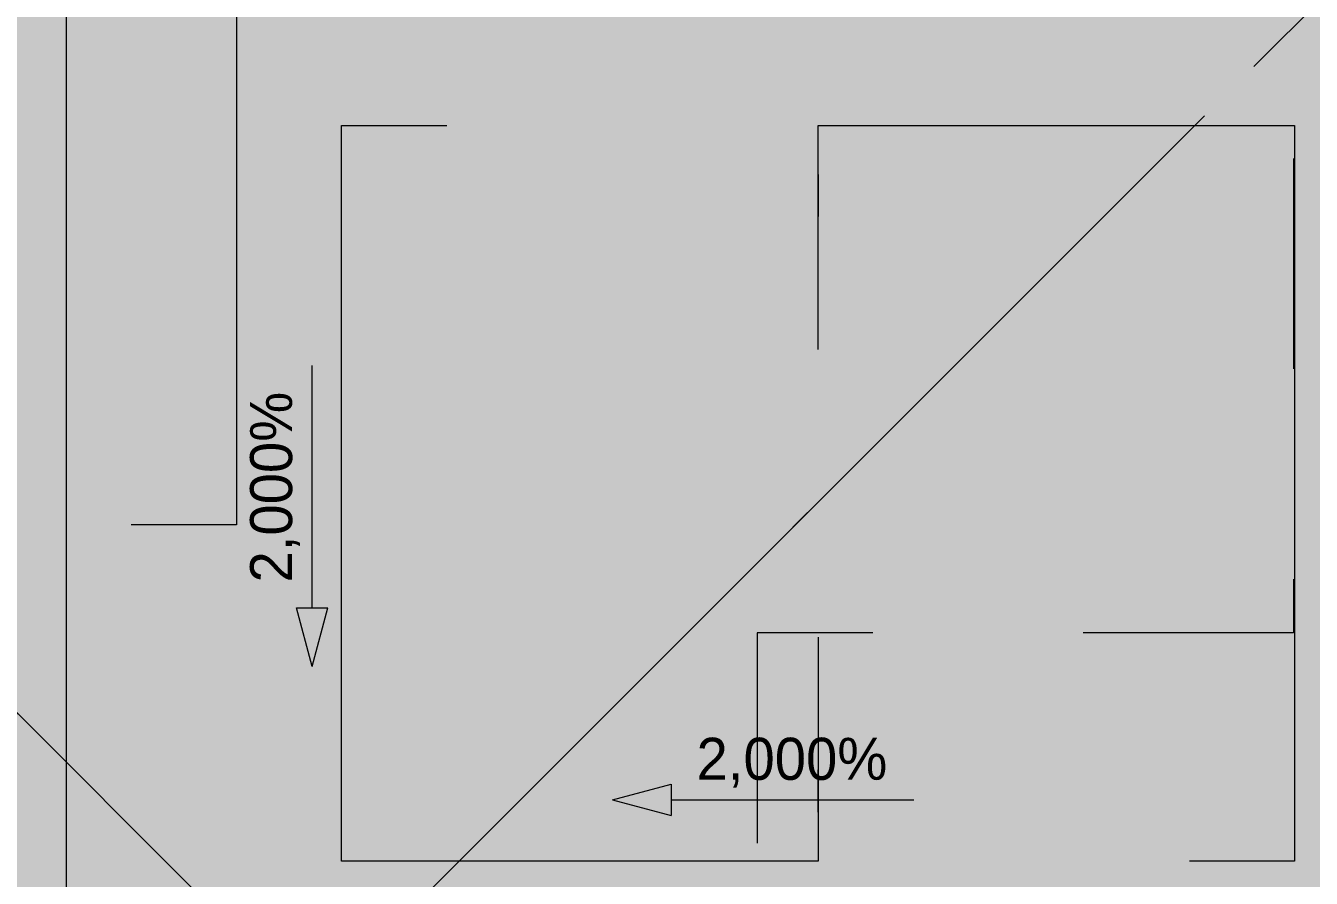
# Model space of a CAD drawing. Header units: metres. Extents: x -4 to 206, y -18 to 45.
# Drawn here: x 39.204 to 42.26, y -9.715 to -7.688 of the extents above; entities that cross this region are included whole.
import ezdxf

# ---------------------------------------------------------------- set-up
doc = ezdxf.new("R2010")
doc.units = ezdxf.units.M
doc.header["$MEASUREMENT"] = 0
for name, pattern in [('Achse', [0.004, 0.002, -0.001, 0, -0.001]), ('Schnittlinie', [0.006, 0.003, -0.0015, 0, -0.0015]), ('UNSICHTBAR', [0.4, 0, -0.4]), ('Untersicht', [0.001, 0.0005, -0.0005])]:
    doc.linetypes.add(name, pattern=pattern)
for name, color, linetype in [('3._DD PP STG2_4_000 Achsraster', 7, 'Continuous'), ('3._DD PP STG2_4_220 Bodenaufbau - Außen_ Gefälle', 7, 'Continuous'), ('3._DD PP STG2_4_221 Bodenaufbau - Abdichtung', 7, 'Continuous'), ('3._DD PP STG2_4_612 PV und Solar', 7, 'Continuous'), ('3._DD PP STG2_4_641 Wartungssteg', 7, 'Continuous'), ('3._DD PP STG2_4_851 Marker Schnitt', 7, 'Continuous'), ('3._DD PP STG2_4_950 Polierplan Bemaßung', 7, 'Continuous')]:
    doc.layers.add(name, color=color, linetype=linetype)
doc.styles.add('ERSTELLTER_STIL_2', font='')
doc.styles.get('ERSTELLTER_STIL_2').set_extended_font_data('Eurostile')

msp = doc.modelspace()

# ---------------------------------------------------------------- hatches: boundary and pattern name
at = {"layer": '3._DD PP STG2_4_220 Bodenaufbau - Außen_ Gefälle', "linetype": 'Continuous', "lineweight": 0, "true_color": 0x323232}
msp.add_hatch(color=250, dxfattribs=at).paths.add_polyline_path([(33.5244, -1.5387), (33.5354, -10.3187), (34.555, -10.3187), (34.555, -11.3437), (37.295, -11.3437), (37.295, -10.0237), (42.795, -10.0237), (42.795, -9.5237), (45.645, -9.5237), (45.645, -8.8237), (48.225, -8.8237), (48.225, -9.9837), (51.065, -9.9837), (51.065, -8.1987), (51.9934, -8.1987), (52.0151, -4.3837), (48.605, -4.3837), (48.605, -1.5387), (45.805, -1.5387), (45.805, -3.9637), (43.12, -3.9637), (43.12, -5.8237), (41.225, -5.8237), (41.225, -3.9637), (38.7509, -3.9637), (38.7509, -4.3837), (36.325, -4.3837), (36.325, -1.5387)])
at = {"layer": '3._DD PP STG2_4_641 Wartungssteg', "linetype": 'Continuous', "lineweight": 0, "true_color": 0x0c0c0c}
msp.add_hatch(color=28, dxfattribs=at).paths.add_polyline_path([(34.2935, -9.645), (39.705, -9.645), (39.705, -8.945), (34.8935, -8.945), (34.8935, -5.2748), (39.805, -5.2748), (39.805, -7.8248), (44.3723, -7.8248), (44.3723, -8.3437), (48.4223, -8.3437), (48.4223, -7.7437), (44.9723, -7.7437), (44.9723, -5.4137), (50.8781, -5.4137), (50.8781, -7.9137), (51.4781, -7.9137), (51.4781, -4.8137), (44.3723, -4.8137), (44.3723, -7.3248), (40.405, -7.3248), (40.405, -4.3237), (39.805, -4.3237), (39.805, -4.6748), (34.3935, -4.6748), (34.3935, -1.9387), (33.7935, -1.9387), (33.7935, -5.2748), (34.2935, -5.2748)])
at = {"layer": '3._DD PP STG2_4_950 Polierplan Bemaßung', "linetype": 'Continuous', "lineweight": 13, "true_color": 0x6c6cff}
for points in [[(39.885, -9.2119), (39.9225, -9.072), (39.8475, -9.072)], [(40.5989, -9.5287), (40.7389, -9.5662), (40.7389, -9.4912)]]:
    msp.add_hatch(color=171, dxfattribs=at).paths.add_polyline_path(points)

# ---------------------------------------------------------------- linework, layer by layer
at = {"layer": '3._DD PP STG2_4_000 Achsraster', "color": 5, "linetype": 'Continuous', "lineweight": 0, "ltscale": 1000}
msp.add_line((39.3, 1.9963), (39.3, -16.0037), dxfattribs=at)
at = {"layer": '3._DD PP STG2_4_221 Bodenaufbau - Abdichtung', "color": 171, "linetype": 'Schnittlinie', "lineweight": 13, "ltscale": 1000, "true_color": 0x6c6cff, "flags": 128}
for points in [[(39.885, -10.0237), (44.245, -5.6637)], [(44.245, -5.6637), (39.885, -10.0237)], [(37.065, -7.2037), (39.885, -10.0237)], [(39.885, -10.0237), (37.065, -7.2037)]]:
    msp.add_lwpolyline(points, dxfattribs=at)
at = {"layer": '3._DD PP STG2_4_612 PV und Solar', "color": 8, "linetype": 'Achse', "lineweight": 13, "ltscale": 1000, "flags": 128}
for points in [[(39.705, -7.1248), (39.705, -8.8748), (38.5721, -8.8748), (38.5721, -7.1248)], [(39.955, -9.6748), (39.955, -7.9248), (41.0879, -7.9248), (41.0879, -9.6748)], [(42.2208, -7.9248), (42.2208, -9.6748), (41.0879, -9.6748), (41.0879, -7.9248)]]:
    msp.add_lwpolyline(points, close=True, dxfattribs=at)
at = {"layer": '3._DD PP STG2_4_641 Wartungssteg', "color": 7, "linetype": 'UNSICHTBAR', "lineweight": 13, "ltscale": 1000, "flags": 128}
msp.add_lwpolyline([(34.2935, -9.645), (39.705, -9.645), (39.705, -8.945), (34.8935, -8.945), (34.8935, -5.2748), (39.805, -5.2748), (39.805, -7.8248), (44.3723, -7.8248), (44.3723, -8.3437), (48.4223, -8.3437), (48.4223, -7.7437), (44.9723, -7.7437), (44.9723, -5.4137), (50.8781, -5.4137), (50.8781, -7.9137), (51.4781, -7.9137), (51.4781, -4.8137), (44.3723, -4.8137), (44.3723, -7.3248), (40.405, -7.3248), (40.405, -4.3237), (39.805, -4.3237), (39.805, -4.6748), (34.3935, -4.6748), (34.3935, -1.9387), (33.7935, -1.9387), (33.7935, -5.2748), (34.2935, -5.2748)], close=True, dxfattribs=at)
at = {"layer": '3._DD PP STG2_4_851 Marker Schnitt', "color": 7, "linetype": 'Untersicht', "lineweight": 13, "ltscale": 1000}
for p, q in [((42.2179, 1.9963), (42.2179, -9.1314)), ((42.2179, -9.1314), (40.943, -9.1314)), ((40.943, -9.1314), (40.943, -15.6487))]:
    msp.add_line(p, q, dxfattribs=at)
at = {"layer": '3._DD PP STG2_4_950 Polierplan Bemaßung', "color": 171, "linetype": 'Continuous', "lineweight": 13, "ltscale": 1000, "true_color": 0x6c6cff}
for p, q in [((39.885, -9.0119), (39.885, -8.4957)), ((39.885, -9.072), (39.885, -9.0119)), ((39.8475, -9.072), (39.9225, -9.072)), ((39.885, -9.2119), (39.8475, -9.072)), ((39.885, -9.2119), (39.9225, -9.072)), ((40.5989, -9.5287), (40.7389, -9.4912)), ((40.7389, -9.4912), (40.7389, -9.5662)), ((40.5989, -9.5287), (40.7389, -9.5662)), ((40.7389, -9.5287), (40.7989, -9.5287)), ((40.7989, -9.5287), (41.3152, -9.5287))]:
    msp.add_line(p, q, dxfattribs=at)

# ---------------------------------------------------------------- texts
at = {"layer": '3._DD PP STG2_4_950 Polierplan Bemaßung', "color": 171, "linetype": 'Continuous', "lineweight": 13, "true_color": 0x6c6cff, "insert": (39.856, -9.0119), "char_height": 0.1, "attachment_point": 7, "rotation": 90, "style": 'ERSTELLTER_STIL_2'}
msp.add_mtext('\\A1;{\\pql;\\fEurostile|b0|i0|c0|p0;\\W1.000000;2,000\\fEurostile|b0|i0|c0|p0;\\W1.000000;%}', dxfattribs=at)
at = {"layer": '3._DD PP STG2_4_950 Polierplan Bemaßung', "color": 171, "linetype": 'Continuous', "lineweight": 13, "true_color": 0x6c6cff, "insert": (40.7989, -9.4997), "char_height": 0.1, "attachment_point": 7, "style": 'ERSTELLTER_STIL_2'}
msp.add_mtext('\\A1;{\\pql;\\fEurostile|b0|i0|c0|p0;\\W1.000000;2,000\\fEurostile|b0|i0|c0|p0;\\W1.000000;%}', dxfattribs=at)

doc.saveas('drawing.dxf')
